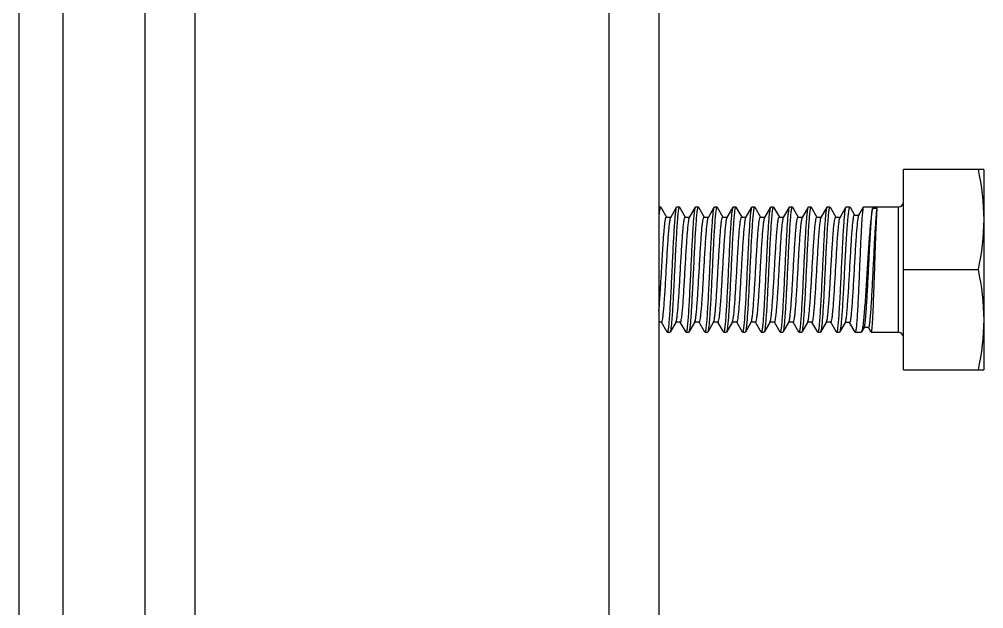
# Model space of a CAD drawing. Extents: x 1031190 to 1725648, y 733081 to 1571294.
# Drawn here: x 1156777 to 1157406, y 1237979 to 1238364 of the extents above; entities that cross this region are included whole.
import ezdxf

# ---------------------------------------------------------------- set-up
doc = ezdxf.new("R2010")
doc.units = 0
doc.header["$LTSCALE"] = 1000
doc.header["$MEASUREMENT"] = 0

msp = doc.modelspace()

# ---------------------------------------------------------------- linework, layer by layer
for p, q in [((1156776.66, 1235977.54), (1156776.66, 1238719.61)), ((1156805.28, 1236335.59), (1156805.28, 1238598.72)), ((1156858.43, 1238445.87), (1156858.43, 1235730.96)), ((1156891.14, 1238445.87), (1156891.14, 1235730.96)), ((1157161, 1238445.87), (1157161, 1235730.96)), ((1157193.71, 1238445.87), (1157193.71, 1235730.96)), ((1157405.51, 1238265.97), (1157353.17, 1238265.97)), ((1157353.17, 1238135.13), (1157353.17, 1238265.97)), ((1157405.51, 1238265.97), (1157405.51, 1238135.13)), ((1157193.71, 1238241.43), (1157194.73, 1238241.43)), ((1157194.9, 1238241.29), (1157194.73, 1238241.43)), ((1157194.9, 1238241.29), (1157198.65, 1238234.81)), ((1157201.43, 1238234.65), (1157205.3, 1238241.3)), ((1157205.3, 1238241.3), (1157205.46, 1238241.43)), ((1157205.46, 1238241.43), (1157207, 1238241.43)), ((1157207.16, 1238241.29), (1157207, 1238241.43)), ((1157207.16, 1238241.29), (1157210.92, 1238234.81)), ((1157213.7, 1238234.65), (1157217.57, 1238241.3)), ((1157217.57, 1238241.3), (1157217.73, 1238241.43)), ((1157217.73, 1238241.43), (1157219.27, 1238241.43)), ((1157219.43, 1238241.29), (1157219.27, 1238241.43)), ((1157219.43, 1238241.29), (1157223.19, 1238234.81)), ((1157225.97, 1238234.65), (1157229.84, 1238241.3)), ((1157229.84, 1238241.3), (1157230, 1238241.43)), ((1157230, 1238241.43), (1157231.53, 1238241.43)), ((1157231.69, 1238241.29), (1157231.53, 1238241.43)), ((1157231.69, 1238241.29), (1157235.45, 1238234.81)), ((1157238.23, 1238234.65), (1157242.1, 1238241.3)), ((1157242.1, 1238241.3), (1157242.26, 1238241.43)), ((1157242.26, 1238241.43), (1157243.8, 1238241.43)), ((1157243.96, 1238241.29), (1157243.8, 1238241.43)), ((1157243.96, 1238241.29), (1157247.72, 1238234.81)), ((1157250.5, 1238234.65), (1157254.37, 1238241.3)), ((1157254.37, 1238241.3), (1157254.53, 1238241.43)), ((1157254.53, 1238241.43), (1157256.07, 1238241.43)), ((1157256.23, 1238241.29), (1157259.99, 1238234.81)), ((1157262.77, 1238234.65), (1157266.64, 1238241.3)), ((1157266.64, 1238241.3), (1157266.8, 1238241.43)), ((1157266.8, 1238241.43), (1157268.33, 1238241.43)), ((1157268.49, 1238241.29), (1157268.33, 1238241.43)), ((1157268.49, 1238241.29), (1157272.25, 1238234.81)), ((1157275.03, 1238234.65), (1157278.9, 1238241.3)), ((1157278.9, 1238241.3), (1157279.06, 1238241.43)), ((1157279.06, 1238241.43), (1157280.6, 1238241.43)), ((1157280.76, 1238241.29), (1157280.6, 1238241.43)), ((1157280.76, 1238241.29), (1157284.52, 1238234.81)), ((1157287.3, 1238234.65), (1157291.17, 1238241.3)), ((1157291.17, 1238241.3), (1157291.33, 1238241.43)), ((1157291.33, 1238241.43), (1157292.86, 1238241.43)), ((1157293.03, 1238241.29), (1157292.86, 1238241.43)), ((1157293.03, 1238241.29), (1157296.78, 1238234.81)), ((1157299.56, 1238234.65), (1157303.43, 1238241.3)), ((1157303.43, 1238241.3), (1157303.59, 1238241.43)), ((1157303.59, 1238241.43), (1157305.13, 1238241.43)), ((1157305.29, 1238241.29), (1157309.05, 1238234.81)), ((1157311.83, 1238234.65), (1157315.7, 1238241.3)), ((1157315.7, 1238241.3), (1157315.86, 1238241.43)), ((1157315.86, 1238241.43), (1157318.18, 1238241.43)), ((1157318.4, 1238241.25), (1157318.18, 1238241.43)), ((1157318.4, 1238241.25), (1157321.34, 1238236.18)), ((1157321.25, 1238236.18), (1157324.22, 1238236.18)), ((1157324.13, 1238236.02), (1157327.22, 1238241.33)), ((1157327.22, 1238241.33), (1157327.34, 1238241.43)), ((1157327.34, 1238241.43), (1157349.9, 1238241.43)), ((1157336.14, 1238240.5), (1157333.07, 1238240.5)), ((1157349.9, 1238159.66), (1157349.9, 1238241.43)), ((1157198.56, 1238234.81), (1157201.53, 1238234.81)), ((1157210.82, 1238234.81), (1157213.8, 1238234.81)), ((1157223.09, 1238234.81), (1157226.06, 1238234.81)), ((1157235.36, 1238234.81), (1157238.33, 1238234.81)), ((1157247.62, 1238234.81), (1157250.59, 1238234.81)), ((1157259.89, 1238234.81), (1157262.86, 1238234.81)), ((1157272.16, 1238234.81), (1157275.13, 1238234.81)), ((1157284.42, 1238234.81), (1157287.39, 1238234.81)), ((1157296.69, 1238234.81), (1157299.66, 1238234.81)), ((1157308.96, 1238234.81), (1157311.93, 1238234.81)), ((1157353.17, 1238200.55), (1157401.83, 1238200.55)), ((1157195.49, 1238166.28), (1157193.71, 1238166.28)), ((1157199.17, 1238159.8), (1157195.4, 1238166.28)), ((1157204.88, 1238166.45), (1157201.03, 1238159.8)), ((1157207.76, 1238166.28), (1157204.79, 1238166.28)), ((1157204.88, 1238166.45), (1157204.98, 1238166.67)), ((1157211.44, 1238159.8), (1157207.66, 1238166.28)), ((1157217.15, 1238166.45), (1157213.29, 1238159.8)), ((1157220.02, 1238166.28), (1157217.05, 1238166.28)), ((1157217.15, 1238166.45), (1157217.25, 1238166.66)), ((1157223.7, 1238159.8), (1157219.93, 1238166.28)), ((1157229.42, 1238166.45), (1157225.56, 1238159.8)), ((1157232.29, 1238166.28), (1157229.32, 1238166.28)), ((1157229.42, 1238166.45), (1157229.51, 1238166.65)), ((1157235.97, 1238159.8), (1157232.2, 1238166.28)), ((1157241.68, 1238166.45), (1157237.83, 1238159.8)), ((1157244.56, 1238166.28), (1157241.59, 1238166.28)), ((1157241.68, 1238166.45), (1157241.77, 1238166.64)), ((1157248.24, 1238159.8), (1157244.46, 1238166.28)), ((1157253.95, 1238166.45), (1157250.09, 1238159.8)), ((1157256.82, 1238166.28), (1157253.85, 1238166.28)), ((1157253.95, 1238166.45), (1157254.04, 1238166.63)), ((1157260.5, 1238159.8), (1157256.73, 1238166.28)), ((1157266.22, 1238166.45), (1157262.36, 1238159.8)), ((1157269.09, 1238166.28), (1157266.12, 1238166.28)), ((1157266.22, 1238166.45), (1157266.3, 1238166.62)), ((1157272.77, 1238159.8), (1157268.99, 1238166.28)), ((1157278.48, 1238166.45), (1157274.63, 1238159.8)), ((1157281.36, 1238166.28), (1157278.39, 1238166.28)), ((1157278.48, 1238166.45), (1157278.56, 1238166.62)), ((1157285.03, 1238159.8), (1157281.26, 1238166.28)), ((1157290.75, 1238166.45), (1157286.89, 1238159.8)), ((1157293.62, 1238166.28), (1157290.65, 1238166.28)), ((1157290.75, 1238166.45), (1157290.82, 1238166.61)), ((1157297.3, 1238159.8), (1157293.53, 1238166.28)), ((1157303.01, 1238166.45), (1157299.16, 1238159.8)), ((1157305.89, 1238166.28), (1157302.92, 1238166.28)), ((1157303.01, 1238166.45), (1157303.09, 1238166.6)), ((1157309.57, 1238159.8), (1157305.79, 1238166.28)), ((1157315.29, 1238166.22), (1157311.58, 1238159.82)), ((1157318.17, 1238166.05), (1157315.2, 1238166.05)), ((1157321.72, 1238159.78), (1157318.07, 1238166.05)), ((1157327.57, 1238162.9), (1157325.82, 1238159.88)), ((1157330.47, 1238162.75), (1157327.49, 1238162.75)), ((1157332.13, 1238159.74), (1157330.4, 1238162.71)), ((1157199.17, 1238159.8), (1157199.33, 1238159.66)), ((1157199.33, 1238159.66), (1157200.87, 1238159.66)), ((1157201.03, 1238159.8), (1157200.87, 1238159.66)), ((1157211.44, 1238159.8), (1157211.6, 1238159.66)), ((1157211.6, 1238159.66), (1157213.13, 1238159.66)), ((1157213.29, 1238159.8), (1157213.13, 1238159.66)), ((1157223.7, 1238159.8), (1157223.86, 1238159.66)), ((1157223.86, 1238159.66), (1157225.4, 1238159.66)), ((1157225.56, 1238159.8), (1157225.4, 1238159.66)), ((1157235.97, 1238159.8), (1157236.13, 1238159.66)), ((1157236.13, 1238159.66), (1157237.67, 1238159.66)), ((1157237.83, 1238159.8), (1157237.67, 1238159.66)), ((1157248.24, 1238159.8), (1157248.4, 1238159.66)), ((1157248.4, 1238159.66), (1157249.93, 1238159.66)), ((1157250.09, 1238159.8), (1157249.93, 1238159.66)), ((1157260.5, 1238159.8), (1157260.66, 1238159.66)), ((1157260.66, 1238159.66), (1157262.2, 1238159.66)), ((1157262.36, 1238159.8), (1157262.2, 1238159.66)), ((1157272.77, 1238159.8), (1157272.93, 1238159.66)), ((1157272.93, 1238159.66), (1157274.47, 1238159.66)), ((1157274.63, 1238159.8), (1157274.47, 1238159.66)), ((1157285.03, 1238159.8), (1157285.2, 1238159.66)), ((1157285.2, 1238159.66), (1157286.73, 1238159.66)), ((1157286.89, 1238159.8), (1157286.73, 1238159.66)), ((1157297.3, 1238159.8), (1157297.46, 1238159.66)), ((1157297.46, 1238159.66), (1157299, 1238159.66)), ((1157299.16, 1238159.8), (1157299, 1238159.66)), ((1157309.57, 1238159.8), (1157309.73, 1238159.66)), ((1157309.73, 1238159.66), (1157311.4, 1238159.66)), ((1157311.58, 1238159.82), (1157311.4, 1238159.66)), ((1157321.72, 1238159.78), (1157321.86, 1238159.66)), ((1157321.86, 1238159.66), (1157325.56, 1238159.66)), ((1157325.82, 1238159.88), (1157325.56, 1238159.66)), ((1157332.13, 1238159.74), (1157332.22, 1238159.66)), ((1157332.22, 1238159.66), (1157349.9, 1238159.66)), ((1157353.17, 1238135.13), (1157405.51, 1238135.13))]:
    msp.add_line(p, q)
for centre, start, end in [((1157349.9, 1238244.7), 270, 0), ((1157349.9, 1238156.39), 0, 90)]:
    msp.add_arc(centre, 3.27, start, end)
for points in [[(1157401.83, 1238265.97), (1157404.08, 1238255.23), (1157405.51, 1238244.23), (1157405.51, 1238233.26)], [(1157405.51, 1238233.26), (1157405.51, 1238222.28), (1157404.08, 1238211.28), (1157401.83, 1238200.55)], [(1157401.83, 1238200.55), (1157404.08, 1238189.81), (1157405.51, 1238178.81), (1157405.51, 1238167.84)], [(1157405.51, 1238167.84), (1157405.51, 1238156.86), (1157404.08, 1238145.86), (1157401.83, 1238135.13)]]:
    msp.add_open_spline(points, degree=3)
for points, knots in [([(1157194.73, 1238241.43), (1157194.59, 1238241.43), (1157194.38, 1238240.79), (1157194.17, 1238239.88), (1157193.93, 1238238.08), (1157193.79, 1238236.74), (1157193.71, 1238235.95)], [0, 0, 0, 0, 0.077049, 0.268055, 0.577055, 1, 1, 1, 1]), ([(1157202.4, 1238200.55), (1157202.63, 1238205.5), (1157202.98, 1238212.72), (1157203.47, 1238221.95), (1157203.82, 1238227.93), (1157204.18, 1238232.95), (1157204.5, 1238236.88), (1157204.87, 1238239.51), (1157205.07, 1238240.9), (1157205.3, 1238241.3)], [0, 0, 0, 0, 0.364023, 0.530311, 0.678342, 0.803036, 0.90014, 0.966414, 1, 1, 1, 1]), ([(1157207, 1238241.43), (1157206.91, 1238241.43), (1157206.73, 1238241.1), (1157206.59, 1238240.55), (1157206.39, 1238239.54), (1157206.12, 1238237.53), (1157205.8, 1238234.11), (1157205.43, 1238229.09), (1157205.06, 1238222.97), (1157204.69, 1238215.99), (1157204.31, 1238208.42), (1157204.06, 1238203.2), (1157203.93, 1238200.55)], [0, 0, 0, 0, 0.006679, 0.021742, 0.04591, 0.079126, 0.171519, 0.295578, 0.446611, 0.618856, 0.8057, 1, 1, 1, 1]), ([(1157214.66, 1238200.55), (1157214.9, 1238205.5), (1157215.24, 1238212.72), (1157215.73, 1238221.95), (1157216.08, 1238227.93), (1157216.44, 1238232.95), (1157216.76, 1238236.88), (1157217.14, 1238239.51), (1157217.34, 1238240.9), (1157217.57, 1238241.3)], [0, 0, 0, 0, 0.364021, 0.530313, 0.678345, 0.803036, 0.900138, 0.966413, 1, 1, 1, 1]), ([(1157219.27, 1238241.43), (1157219.18, 1238241.43), (1157218.99, 1238241.1), (1157218.85, 1238240.55), (1157218.66, 1238239.55), (1157218.39, 1238237.53), (1157218.06, 1238234.11), (1157217.7, 1238229.09), (1157217.33, 1238222.97), (1157216.95, 1238216), (1157216.58, 1238208.42), (1157216.33, 1238203.21), (1157216.2, 1238200.55)], [0, 0, 0, 0, 0.006669, 0.021718, 0.045876, 0.079084, 0.171468, 0.295521, 0.446556, 0.618814, 0.805682, 1, 1, 1, 1]), ([(1157226.93, 1238200.55), (1157227.17, 1238205.5), (1157227.51, 1238212.72), (1157228, 1238221.96), (1157228.35, 1238227.93), (1157228.71, 1238232.95), (1157229.03, 1238236.88), (1157229.41, 1238239.51), (1157229.61, 1238240.9), (1157229.84, 1238241.3)], [0, 0, 0, 0, 0.364026, 0.530319, 0.678348, 0.803035, 0.900137, 0.966414, 1, 1, 1, 1]), ([(1157231.53, 1238241.43), (1157231.44, 1238241.43), (1157231.26, 1238241.1), (1157231.12, 1238240.55), (1157230.92, 1238239.54), (1157230.66, 1238237.52), (1157230.33, 1238234.11), (1157229.96, 1238229.09), (1157229.59, 1238222.97), (1157229.22, 1238215.99), (1157228.84, 1238208.42), (1157228.59, 1238203.2), (1157228.47, 1238200.55)], [0, 0, 0, 0, 0.00669, 0.021765, 0.045943, 0.079167, 0.171572, 0.295635, 0.446661, 0.618889, 0.805716, 1, 1, 1, 1]), ([(1157239.2, 1238200.55), (1157239.43, 1238205.5), (1157239.78, 1238212.72), (1157240.27, 1238221.95), (1157240.62, 1238227.93), (1157240.98, 1238232.95), (1157241.29, 1238236.88), (1157241.67, 1238239.51), (1157241.87, 1238240.9), (1157242.1, 1238241.3)], [0, 0, 0, 0, 0.364024, 0.530311, 0.678342, 0.803035, 0.900139, 0.966414, 1, 1, 1, 1]), ([(1157243.8, 1238241.43), (1157243.71, 1238241.43), (1157243.53, 1238241.1), (1157243.39, 1238240.55), (1157243.19, 1238239.54), (1157242.92, 1238237.53), (1157242.6, 1238234.11), (1157242.23, 1238229.09), (1157241.86, 1238222.97), (1157241.48, 1238215.99), (1157241.11, 1238208.42), (1157240.86, 1238203.2), (1157240.73, 1238200.55)], [0, 0, 0, 0, 0.006677, 0.021735, 0.045901, 0.079116, 0.171512, 0.295573, 0.4466, 0.618843, 0.805694, 1, 1, 1, 1]), ([(1157251.46, 1238200.55), (1157251.7, 1238205.5), (1157252.04, 1238212.72), (1157252.53, 1238221.95), (1157252.88, 1238227.93), (1157253.24, 1238232.95), (1157253.56, 1238236.88), (1157253.94, 1238239.51), (1157254.14, 1238240.9), (1157254.37, 1238241.3)], [0, 0, 0, 0, 0.364026, 0.530313, 0.678337, 0.803029, 0.900137, 0.966414, 1, 1, 1, 1]), ([(1157256.07, 1238241.43), (1157255.97, 1238241.43), (1157255.79, 1238241.1), (1157255.65, 1238240.55), (1157255.46, 1238239.54), (1157255.19, 1238237.52), (1157254.86, 1238234.1), (1157254.5, 1238229.09), (1157254.12, 1238222.97), (1157253.75, 1238215.99), (1157253.37, 1238208.42), (1157253.13, 1238203.2), (1157253, 1238200.55)], [0, 0, 0, 0, 0.006697, 0.021777, 0.045962, 0.079191, 0.171605, 0.29567, 0.44669, 0.618909, 0.805726, 1, 1, 1, 1]), ([(1157256.23, 1238241.29), (1157256.2, 1238241.33), (1157256.17, 1238241.4), (1157256.09, 1238241.43), (1157256.07, 1238241.43)], [0, 0, 0, 0, 0.600612, 1, 1, 1, 1]), ([(1157263.73, 1238200.55), (1157263.97, 1238205.5), (1157264.31, 1238212.72), (1157264.8, 1238221.95), (1157265.15, 1238227.93), (1157265.51, 1238232.95), (1157265.83, 1238236.88), (1157266.21, 1238239.51), (1157266.4, 1238240.9), (1157266.64, 1238241.3)], [0, 0, 0, 0, 0.364026, 0.530312, 0.67834, 0.803034, 0.90014, 0.966415, 1, 1, 1, 1]), ([(1157268.33, 1238241.43), (1157268.24, 1238241.43), (1157268.06, 1238241.1), (1157267.92, 1238240.55), (1157267.72, 1238239.54), (1157267.45, 1238237.53), (1157267.13, 1238234.11), (1157266.76, 1238229.09), (1157266.39, 1238222.97), (1157266.02, 1238215.99), (1157265.64, 1238208.42), (1157265.39, 1238203.2), (1157265.27, 1238200.55)], [0, 0, 0, 0, 0.006686, 0.021757, 0.045931, 0.079152, 0.171553, 0.295615, 0.446644, 0.618879, 0.805711, 1, 1, 1, 1]), ([(1157276, 1238200.55), (1157276.23, 1238205.5), (1157276.57, 1238212.72), (1157277.07, 1238221.95), (1157277.42, 1238227.93), (1157277.78, 1238232.95), (1157278.09, 1238236.88), (1157278.47, 1238239.51), (1157278.67, 1238240.9), (1157278.9, 1238241.3)], [0, 0, 0, 0, 0.364021, 0.530311, 0.678343, 0.803036, 0.90014, 0.966414, 1, 1, 1, 1]), ([(1157280.6, 1238241.43), (1157280.51, 1238241.43), (1157280.33, 1238241.1), (1157280.18, 1238240.55), (1157279.99, 1238239.54), (1157279.72, 1238237.53), (1157279.39, 1238234.11), (1157279.03, 1238229.09), (1157278.66, 1238222.97), (1157278.28, 1238215.99), (1157277.91, 1238208.42), (1157277.66, 1238203.2), (1157277.53, 1238200.55)], [0, 0, 0, 0, 0.006676, 0.021736, 0.045901, 0.079115, 0.171505, 0.295563, 0.446596, 0.618846, 0.805696, 1, 1, 1, 1]), ([(1157288.26, 1238200.55), (1157288.5, 1238205.5), (1157288.84, 1238212.72), (1157289.33, 1238221.95), (1157289.68, 1238227.93), (1157290.04, 1238232.95), (1157290.36, 1238236.88), (1157290.74, 1238239.51), (1157290.94, 1238240.9), (1157291.17, 1238241.3)], [0, 0, 0, 0, 0.364021, 0.530314, 0.678346, 0.803036, 0.900137, 0.966413, 1, 1, 1, 1]), ([(1157292.86, 1238241.43), (1157292.77, 1238241.43), (1157292.59, 1238241.1), (1157292.45, 1238240.55), (1157292.26, 1238239.55), (1157291.99, 1238237.53), (1157291.66, 1238234.11), (1157291.3, 1238229.09), (1157290.92, 1238222.97), (1157290.55, 1238216), (1157290.17, 1238208.42), (1157289.92, 1238203.21), (1157289.8, 1238200.55)], [0, 0, 0, 0, 0.006669, 0.021718, 0.045876, 0.079084, 0.171468, 0.295522, 0.446557, 0.618815, 0.805682, 1, 1, 1, 1]), ([(1157300.53, 1238200.55), (1157300.76, 1238205.5), (1157301.11, 1238212.72), (1157301.6, 1238221.96), (1157301.95, 1238227.93), (1157302.31, 1238232.95), (1157302.63, 1238236.88), (1157303, 1238239.51), (1157303.2, 1238240.9), (1157303.43, 1238241.3)], [0, 0, 0, 0, 0.364026, 0.530319, 0.678348, 0.803035, 0.900137, 0.966414, 1, 1, 1, 1]), ([(1157305.13, 1238241.43), (1157305.04, 1238241.43), (1157304.86, 1238241.1), (1157304.72, 1238240.55), (1157304.52, 1238239.54), (1157304.25, 1238237.53), (1157303.93, 1238234.11), (1157303.56, 1238229.09), (1157303.19, 1238222.97), (1157302.82, 1238215.99), (1157302.44, 1238208.42), (1157302.19, 1238203.2), (1157302.06, 1238200.55)], [0, 0, 0, 0, 0.006688, 0.021753, 0.045929, 0.079148, 0.171548, 0.29561, 0.446639, 0.618873, 0.805706, 1, 1, 1, 1]), ([(1157305.29, 1238241.29), (1157305.27, 1238241.33), (1157305.23, 1238241.39), (1157305.16, 1238241.43), (1157305.13, 1238241.43)], [0, 0, 0, 0, 0.600476, 1, 1, 1, 1]), ([(1157312.79, 1238200.55), (1157313.03, 1238205.5), (1157313.37, 1238212.72), (1157313.86, 1238221.95), (1157314.21, 1238227.93), (1157314.57, 1238232.95), (1157314.89, 1238236.88), (1157315.27, 1238239.51), (1157315.47, 1238240.9), (1157315.7, 1238241.3)], [0, 0, 0, 0, 0.364024, 0.530312, 0.678343, 0.803036, 0.90014, 0.966414, 1, 1, 1, 1]), ([(1157318.18, 1238241.43), (1157318.09, 1238241.43), (1157317.87, 1238241.12), (1157317.71, 1238240.55), (1157317.49, 1238239.55), (1157317.18, 1238237.52), (1157316.81, 1238234.11), (1157316.39, 1238229.09), (1157315.97, 1238222.97), (1157315.56, 1238215.99), (1157315.14, 1238208.42), (1157314.86, 1238203.2), (1157314.72, 1238200.55)], [0, 0, 0, 0, 0.007187, 0.022465, 0.046744, 0.080015, 0.172417, 0.296393, 0.447275, 0.619318, 0.805937, 1, 1, 1, 1]), ([(1157315.29, 1238166.22), (1157315.52, 1238166.6), (1157315.74, 1238167.91), (1157316.12, 1238170.38), (1157316.46, 1238174), (1157316.83, 1238178.58), (1157317.19, 1238183.99), (1157317.69, 1238192.23), (1157318.17, 1238200.85), (1157318.66, 1238209.52), (1157319.02, 1238215.72), (1157319.38, 1238221.39), (1157319.74, 1238226.32), (1157320.1, 1238230.35), (1157320.43, 1238233.31), (1157320.75, 1238235.14), (1157320.99, 1238235.93), (1157321.17, 1238236.18), (1157321.25, 1238236.18)], [0, 0, 0, 0, 0.019036, 0.055162, 0.107284, 0.173532, 0.25149, 0.338305, 0.525651, 0.619397, 0.708683, 0.790327, 0.861445, 0.919555, 0.962678, 0.989457, 0.996584, 1, 1, 1, 1]), ([(1157318.17, 1238166.05), (1157318.25, 1238166.05), (1157318.43, 1238166.3), (1157318.68, 1238167.12), (1157319.01, 1238169), (1157319.35, 1238172.03), (1157319.71, 1238176.15), (1157320.07, 1238181.16), (1157320.44, 1238186.9), (1157320.81, 1238193.15), (1157321.29, 1238201.84), (1157321.77, 1238210.42), (1157322.27, 1238218.6), (1157322.63, 1238223.93), (1157322.99, 1238228.43), (1157323.32, 1238231.97), (1157323.69, 1238234.37), (1157323.91, 1238235.64), (1157324.13, 1238236.02)], [0, 0, 0, 0, 0.003526, 0.010871, 0.03842, 0.082642, 0.142013, 0.214376, 0.297085, 0.387117, 0.481196, 0.667858, 0.753739, 0.830507, 0.895467, 0.946372, 0.98153, 1, 1, 1, 1]), ([(1157324.67, 1238200.55), (1157324.88, 1238205.54), (1157325.19, 1238212.82), (1157325.62, 1238222.11), (1157325.93, 1238228.11), (1157326.25, 1238233.13), (1157326.52, 1238237.04), (1157326.86, 1238239.61), (1157327.01, 1238240.96), (1157327.22, 1238241.33)], [0, 0, 0, 0, 0.366748, 0.534004, 0.682559, 0.80722, 0.903651, 0.968552, 1, 1, 1, 1]), ([(1157327.57, 1238162.9), (1157327.79, 1238163.27), (1157328, 1238164.54), (1157328.36, 1238166.93), (1157328.67, 1238170.46), (1157329.02, 1238174.97), (1157329.35, 1238180.32), (1157329.83, 1238188.62), (1157330.38, 1238199.67), (1157331.03, 1238212.78), (1157331.64, 1238224.57), (1157332.29, 1238233.66), (1157332.71, 1238238.67), (1157333.07, 1238240.5)], [0, 0, 0, 0, 0.016498, 0.048153, 0.094091, 0.152829, 0.222461, 0.300749, 0.473185, 0.64885, 0.806645, 0.928205, 1, 1, 1, 1]), ([(1157333.07, 1238240.5), (1157332.86, 1238239.83), (1157332.53, 1238238.1), (1157331.88, 1238233.34), (1157331.16, 1238225.23), (1157330.33, 1238213.63), (1157329.79, 1238205.08), (1157329.5, 1238200.55)], [0, 0, 0, 0, 0.052104, 0.130854, 0.359409, 0.660459, 1, 1, 1, 1]), ([(1157330.47, 1238162.75), (1157330.55, 1238162.75), (1157330.72, 1238163.02), (1157330.86, 1238163.5), (1157331.05, 1238164.35), (1157331.3, 1238166.06), (1157331.61, 1238168.96), (1157331.96, 1238173.23), (1157332.31, 1238178.46), (1157332.66, 1238184.46), (1157333.01, 1238191.03), (1157333.48, 1238200.28), (1157334.04, 1238211.59), (1157334.67, 1238223.87), (1157335.33, 1238233.35), (1157335.76, 1238238.59), (1157336.14, 1238240.5)], [0, 0, 0, 0, 0.003181, 0.009997, 0.020842, 0.035708, 0.077022, 0.132568, 0.200428, 0.278278, 0.363482, 0.453195, 0.634322, 0.798504, 0.925407, 1, 1, 1, 1]), ([(1157334.41, 1238200.55), (1157334.56, 1238205.08), (1157334.83, 1238213.63), (1157335.23, 1238225.23), (1157335.65, 1238234.01), (1157335.9, 1238238.78), (1157336.14, 1238240.5)], [0, 0, 0, 0, 0.340216, 0.641739, 0.870295, 1, 1, 1, 1]), ([(1157193.71, 1238173.45), (1157193.95, 1238176.02), (1157194.38, 1238181.77), (1157194.95, 1238191.02), (1157195.53, 1238201.18), (1157196.1, 1238211.28), (1157196.6, 1238219.22), (1157197.02, 1238224.81), (1157197.32, 1238228.21), (1157197.6, 1238230.9), (1157197.9, 1238232.99), (1157198.14, 1238234.06), (1157198.39, 1238234.81), (1157198.56, 1238234.81)], [0, 0, 0, 0, 0.125273, 0.280526, 0.451, 0.620464, 0.772784, 0.837888, 0.893492, 0.938284, 0.971239, 0.991709, 1, 1, 1, 1]), ([(1157195.49, 1238166.28), (1157195.57, 1238166.28), (1157195.75, 1238166.52), (1157195.99, 1238167.31), (1157196.32, 1238169.12), (1157196.65, 1238172.05), (1157197.01, 1238176.03), (1157197.37, 1238180.88), (1157197.74, 1238186.45), (1157198.1, 1238192.52), (1157198.59, 1238201), (1157199.06, 1238209.4), (1157199.56, 1238217.42), (1157199.92, 1238222.66), (1157200.28, 1238227.11), (1157200.62, 1238230.61), (1157200.99, 1238233), (1157201.22, 1238234.27), (1157201.43, 1238234.65)], [0, 0, 0, 0, 0.003516, 0.010771, 0.037949, 0.081609, 0.140308, 0.211978, 0.294061, 0.383613, 0.477416, 0.664254, 0.750571, 0.827952, 0.893624, 0.945254, 0.981055, 1, 1, 1, 1]), ([(1157204.98, 1238166.67), (1157205.17, 1238167.16), (1157205.42, 1238168.58), (1157205.77, 1238171.22), (1157206.12, 1238174.88), (1157206.62, 1238181.41), (1157207.21, 1238190.92), (1157207.78, 1238201), (1157208.26, 1238209.32), (1157208.62, 1238215.25), (1157208.98, 1238220.66), (1157209.33, 1238225.37), (1157209.68, 1238229.24), (1157210.01, 1238232.07), (1157210.33, 1238233.82), (1157210.57, 1238234.58), (1157210.75, 1238234.81), (1157210.82, 1238234.81)], [0, 0, 0, 0, 0.023139, 0.062463, 0.116774, 0.184236, 0.348936, 0.533941, 0.62611, 0.713772, 0.793885, 0.863675, 0.920735, 0.963127, 0.989505, 0.996557, 1, 1, 1, 1]), ([(1157207.76, 1238166.28), (1157207.84, 1238166.28), (1157208.02, 1238166.52), (1157208.26, 1238167.31), (1157208.59, 1238169.12), (1157208.92, 1238172.05), (1157209.28, 1238176.03), (1157209.64, 1238180.88), (1157210, 1238186.45), (1157210.37, 1238192.52), (1157210.85, 1238201), (1157211.33, 1238209.4), (1157211.82, 1238217.42), (1157212.18, 1238222.66), (1157212.55, 1238227.11), (1157212.88, 1238230.61), (1157213.25, 1238233), (1157213.48, 1238234.27), (1157213.7, 1238234.65)], [0, 0, 0, 0, 0.003516, 0.010771, 0.037949, 0.081609, 0.140308, 0.211978, 0.294061, 0.383613, 0.477416, 0.664254, 0.750571, 0.827952, 0.893624, 0.945254, 0.981055, 1, 1, 1, 1]), ([(1157217.25, 1238166.66), (1157217.44, 1238167.15), (1157217.69, 1238168.56), (1157218.04, 1238171.19), (1157218.38, 1238174.85), (1157218.89, 1238181.37), (1157219.48, 1238190.89), (1157220.05, 1238200.97), (1157220.53, 1238209.29), (1157220.88, 1238215.23), (1157221.24, 1238220.65), (1157221.59, 1238225.36), (1157221.95, 1238229.23), (1157222.28, 1238232.06), (1157222.6, 1238233.81), (1157222.84, 1238234.58), (1157223.01, 1238234.81), (1157223.09, 1238234.81)], [0, 0, 0, 0, 0.023, 0.06221, 0.116433, 0.183837, 0.348506, 0.533571, 0.625793, 0.713517, 0.793694, 0.863545, 0.920659, 0.963092, 0.989496, 0.996554, 1, 1, 1, 1]), ([(1157220.02, 1238166.28), (1157220.1, 1238166.28), (1157220.28, 1238166.52), (1157220.53, 1238167.31), (1157220.85, 1238169.12), (1157221.19, 1238172.05), (1157221.55, 1238176.03), (1157221.91, 1238180.88), (1157222.27, 1238186.45), (1157222.63, 1238192.52), (1157223.12, 1238201), (1157223.59, 1238209.4), (1157224.09, 1238217.42), (1157224.45, 1238222.66), (1157224.81, 1238227.11), (1157225.15, 1238230.61), (1157225.52, 1238233), (1157225.75, 1238234.27), (1157225.97, 1238234.65)], [0, 0, 0, 0, 0.003516, 0.010771, 0.037949, 0.081609, 0.140308, 0.211978, 0.294061, 0.383613, 0.477416, 0.664254, 0.750571, 0.827952, 0.893624, 0.945254, 0.981055, 1, 1, 1, 1]), ([(1157229.51, 1238166.65), (1157229.7, 1238167.14), (1157229.95, 1238168.54), (1157230.3, 1238171.17), (1157230.64, 1238174.82), (1157231.15, 1238181.34), (1157231.74, 1238190.85), (1157232.31, 1238200.94), (1157232.79, 1238209.27), (1157233.15, 1238215.21), (1157233.51, 1238220.63), (1157233.86, 1238225.35), (1157234.21, 1238229.22), (1157234.54, 1238232.06), (1157234.86, 1238233.81), (1157235.1, 1238234.58), (1157235.28, 1238234.81), (1157235.36, 1238234.81)], [0, 0, 0, 0, 0.022862, 0.061956, 0.116091, 0.183437, 0.348074, 0.5332, 0.625476, 0.713261, 0.793503, 0.863416, 0.920583, 0.963057, 0.989487, 0.996552, 1, 1, 1, 1]), ([(1157232.29, 1238166.28), (1157232.37, 1238166.28), (1157232.55, 1238166.52), (1157232.79, 1238167.31), (1157233.12, 1238169.12), (1157233.45, 1238172.05), (1157233.81, 1238176.03), (1157234.17, 1238180.88), (1157234.53, 1238186.45), (1157234.9, 1238192.52), (1157235.38, 1238201), (1157235.86, 1238209.4), (1157236.36, 1238217.42), (1157236.72, 1238222.66), (1157237.08, 1238227.11), (1157237.42, 1238230.61), (1157237.79, 1238233), (1157238.01, 1238234.27), (1157238.23, 1238234.65)], [0, 0, 0, 0, 0.003516, 0.010771, 0.037949, 0.081609, 0.140308, 0.211978, 0.294061, 0.383613, 0.477416, 0.664254, 0.750571, 0.827952, 0.893624, 0.945254, 0.981055, 1, 1, 1, 1]), ([(1157241.77, 1238166.64), (1157241.96, 1238167.12), (1157242.21, 1238168.53), (1157242.57, 1238171.14), (1157242.91, 1238174.79), (1157243.42, 1238181.31), (1157244.01, 1238190.82), (1157244.58, 1238200.91), (1157245.06, 1238209.24), (1157245.41, 1238215.19), (1157245.77, 1238220.62), (1157246.12, 1238225.34), (1157246.48, 1238229.22), (1157246.81, 1238232.06), (1157247.13, 1238233.81), (1157247.37, 1238234.58), (1157247.54, 1238234.81), (1157247.62, 1238234.81)], [0, 0, 0, 0, 0.022723, 0.061701, 0.115749, 0.183037, 0.347642, 0.532829, 0.625158, 0.713005, 0.793312, 0.863286, 0.920506, 0.963022, 0.989478, 0.99655, 1, 1, 1, 1]), ([(1157244.56, 1238166.28), (1157244.64, 1238166.28), (1157244.82, 1238166.52), (1157245.06, 1238167.31), (1157245.39, 1238169.12), (1157245.72, 1238172.05), (1157246.08, 1238176.03), (1157246.44, 1238180.88), (1157246.8, 1238186.45), (1157247.16, 1238192.52), (1157247.65, 1238201), (1157248.12, 1238209.4), (1157248.62, 1238217.42), (1157248.98, 1238222.66), (1157249.35, 1238227.11), (1157249.68, 1238230.61), (1157250.05, 1238233), (1157250.28, 1238234.27), (1157250.5, 1238234.65)], [0, 0, 0, 0, 0.003516, 0.010771, 0.037949, 0.081609, 0.140308, 0.211978, 0.294061, 0.383613, 0.477416, 0.664254, 0.750571, 0.827952, 0.893624, 0.945254, 0.981055, 1, 1, 1, 1]), ([(1157254.04, 1238166.63), (1157254.23, 1238167.11), (1157254.48, 1238168.51), (1157254.83, 1238171.11), (1157255.17, 1238174.76), (1157255.68, 1238181.27), (1157256.27, 1238190.79), (1157256.84, 1238200.88), (1157257.32, 1238209.22), (1157257.68, 1238215.17), (1157258.04, 1238220.6), (1157258.39, 1238225.33), (1157258.74, 1238229.21), (1157259.07, 1238232.05), (1157259.4, 1238233.81), (1157259.63, 1238234.58), (1157259.81, 1238234.81), (1157259.89, 1238234.81)], [0, 0, 0, 0, 0.022584, 0.061447, 0.115407, 0.182636, 0.34721, 0.532457, 0.62484, 0.712749, 0.79312, 0.863155, 0.920429, 0.962986, 0.989469, 0.996548, 1, 1, 1, 1]), ([(1157256.82, 1238166.28), (1157256.9, 1238166.28), (1157257.08, 1238166.52), (1157257.33, 1238167.31), (1157257.65, 1238169.12), (1157257.99, 1238172.05), (1157258.35, 1238176.03), (1157258.7, 1238180.88), (1157259.07, 1238186.45), (1157259.43, 1238192.52), (1157259.92, 1238201), (1157260.39, 1238209.4), (1157260.89, 1238217.42), (1157261.25, 1238222.66), (1157261.61, 1238227.11), (1157261.95, 1238230.61), (1157262.32, 1238233), (1157262.55, 1238234.27), (1157262.77, 1238234.65)], [0, 0, 0, 0, 0.003516, 0.010772, 0.037949, 0.081609, 0.140308, 0.211978, 0.294061, 0.383612, 0.477416, 0.664254, 0.750571, 0.827952, 0.893624, 0.945254, 0.981055, 1, 1, 1, 1]), ([(1157266.3, 1238166.62), (1157266.49, 1238167.1), (1157266.74, 1238168.49), (1157267.09, 1238171.09), (1157267.43, 1238174.73), (1157267.94, 1238181.24), (1157268.53, 1238190.75), (1157269.11, 1238200.85), (1157269.58, 1238209.19), (1157269.94, 1238215.15), (1157270.3, 1238220.59), (1157270.66, 1238225.32), (1157271.01, 1238229.2), (1157271.34, 1238232.05), (1157271.66, 1238233.81), (1157271.9, 1238234.58), (1157272.08, 1238234.81), (1157272.16, 1238234.81)], [0, 0, 0, 0, 0.022445, 0.061192, 0.115065, 0.182235, 0.346776, 0.532084, 0.624521, 0.712492, 0.792928, 0.863025, 0.920353, 0.962951, 0.98946, 0.996545, 1, 1, 1, 1]), ([(1157269.09, 1238166.28), (1157269.17, 1238166.28), (1157269.35, 1238166.52), (1157269.59, 1238167.31), (1157269.92, 1238169.12), (1157270.25, 1238172.05), (1157270.61, 1238176.03), (1157270.97, 1238180.88), (1157271.33, 1238186.45), (1157271.7, 1238192.52), (1157272.18, 1238201), (1157272.66, 1238209.4), (1157273.16, 1238217.42), (1157273.51, 1238222.66), (1157273.88, 1238227.11), (1157274.21, 1238230.61), (1157274.59, 1238233), (1157274.81, 1238234.27), (1157275.03, 1238234.65)], [0, 0, 0, 0, 0.003516, 0.010772, 0.037949, 0.081609, 0.140308, 0.211978, 0.294061, 0.383612, 0.477416, 0.664253, 0.750571, 0.827952, 0.893624, 0.945254, 0.981055, 1, 1, 1, 1]), ([(1157278.56, 1238166.62), (1157278.76, 1238167.09), (1157279, 1238168.47), (1157279.36, 1238171.06), (1157279.7, 1238174.7), (1157280.21, 1238181.2), (1157280.8, 1238190.72), (1157281.37, 1238200.82), (1157281.85, 1238209.17), (1157282.21, 1238215.13), (1157282.57, 1238220.57), (1157282.92, 1238225.31), (1157283.28, 1238229.2), (1157283.61, 1238232.05), (1157283.93, 1238233.81), (1157284.17, 1238234.58), (1157284.34, 1238234.81), (1157284.42, 1238234.81)], [0, 0, 0, 0, 0.022306, 0.060937, 0.114721, 0.181834, 0.346342, 0.531711, 0.624202, 0.712235, 0.792736, 0.862894, 0.920276, 0.962916, 0.98945, 0.996543, 1, 1, 1, 1]), ([(1157281.36, 1238166.28), (1157281.44, 1238166.28), (1157281.62, 1238166.52), (1157281.86, 1238167.31), (1157282.18, 1238169.12), (1157282.52, 1238172.05), (1157282.88, 1238176.03), (1157283.24, 1238180.88), (1157283.6, 1238186.45), (1157283.96, 1238192.52), (1157284.45, 1238201), (1157284.92, 1238209.4), (1157285.42, 1238217.42), (1157285.78, 1238222.66), (1157286.15, 1238227.11), (1157286.48, 1238230.61), (1157286.85, 1238233), (1157287.08, 1238234.27), (1157287.3, 1238234.65)], [0, 0, 0, 0, 0.003515, 0.010772, 0.037949, 0.081609, 0.140308, 0.211978, 0.294061, 0.383612, 0.477415, 0.664253, 0.750571, 0.827952, 0.893624, 0.945254, 0.981055, 1, 1, 1, 1]), ([(1157290.82, 1238166.61), (1157291.02, 1238167.08), (1157291.27, 1238168.46), (1157291.62, 1238171.04), (1157291.96, 1238174.67), (1157292.47, 1238181.17), (1157293.06, 1238190.69), (1157293.63, 1238200.79), (1157294.11, 1238209.14), (1157294.47, 1238215.11), (1157294.83, 1238220.56), (1157295.19, 1238225.3), (1157295.54, 1238229.19), (1157295.87, 1238232.05), (1157296.19, 1238233.81), (1157296.43, 1238234.58), (1157296.61, 1238234.81), (1157296.69, 1238234.81)], [0, 0, 0, 0, 0.022167, 0.060682, 0.114378, 0.181432, 0.345908, 0.531337, 0.623882, 0.711978, 0.792543, 0.862763, 0.920199, 0.962881, 0.989441, 0.996541, 1, 1, 1, 1]), ([(1157293.62, 1238166.28), (1157293.7, 1238166.28), (1157293.88, 1238166.52), (1157294.12, 1238167.31), (1157294.45, 1238169.12), (1157294.78, 1238172.05), (1157295.14, 1238176.03), (1157295.5, 1238180.88), (1157295.87, 1238186.45), (1157296.23, 1238192.52), (1157296.72, 1238201), (1157297.19, 1238209.4), (1157297.69, 1238217.42), (1157298.05, 1238222.66), (1157298.41, 1238227.11), (1157298.75, 1238230.61), (1157299.12, 1238233), (1157299.35, 1238234.27), (1157299.56, 1238234.65)], [0, 0, 0, 0, 0.003515, 0.010772, 0.037949, 0.081609, 0.140308, 0.211978, 0.294061, 0.383612, 0.477415, 0.664253, 0.750571, 0.827952, 0.893624, 0.945254, 0.981055, 1, 1, 1, 1]), ([(1157303.09, 1238166.6), (1157303.28, 1238167.06), (1157303.53, 1238168.44), (1157303.88, 1238171.01), (1157304.22, 1238174.64), (1157304.74, 1238181.14), (1157305.33, 1238190.65), (1157305.9, 1238200.76), (1157306.38, 1238209.12), (1157306.74, 1238215.09), (1157307.1, 1238220.54), (1157307.45, 1238225.29), (1157307.81, 1238229.19), (1157308.14, 1238232.04), (1157308.46, 1238233.81), (1157308.7, 1238234.58), (1157308.88, 1238234.81), (1157308.96, 1238234.81)], [0, 0, 0, 0, 0.022028, 0.060426, 0.114034, 0.181029, 0.345472, 0.530963, 0.623561, 0.71172, 0.79235, 0.862632, 0.920122, 0.962845, 0.989432, 0.996538, 1, 1, 1, 1]), ([(1157305.89, 1238166.28), (1157305.97, 1238166.28), (1157306.15, 1238166.52), (1157306.39, 1238167.31), (1157306.72, 1238169.12), (1157307.05, 1238172.05), (1157307.41, 1238176.03), (1157307.77, 1238180.88), (1157308.13, 1238186.45), (1157308.5, 1238192.52), (1157308.98, 1238201), (1157309.46, 1238209.4), (1157309.95, 1238217.42), (1157310.31, 1238222.66), (1157310.68, 1238227.11), (1157311.01, 1238230.61), (1157311.38, 1238233), (1157311.61, 1238234.27), (1157311.83, 1238234.65)], [0, 0, 0, 0, 0.003515, 0.010772, 0.037949, 0.081609, 0.140308, 0.211978, 0.294061, 0.383612, 0.477415, 0.664253, 0.750571, 0.827952, 0.893624, 0.945254, 0.981055, 1, 1, 1, 1]), ([(1157199.33, 1238159.66), (1157199.42, 1238159.66), (1157199.6, 1238159.99), (1157199.75, 1238160.55), (1157199.94, 1238161.55), (1157200.21, 1238163.57), (1157200.53, 1238166.99), (1157200.9, 1238172), (1157201.27, 1238178.12), (1157201.65, 1238185.1), (1157202.02, 1238192.67), (1157202.27, 1238197.89), (1157202.4, 1238200.55)], [0, 0, 0, 0, 0.006696, 0.021778, 0.045962, 0.079192, 0.171607, 0.295672, 0.44669, 0.618908, 0.805728, 1, 1, 1, 1]), ([(1157203.93, 1238200.55), (1157203.7, 1238195.59), (1157203.35, 1238188.37), (1157202.86, 1238179.14), (1157202.51, 1238173.17), (1157202.15, 1238168.14), (1157201.84, 1238164.21), (1157201.46, 1238161.59), (1157201.26, 1238160.19), (1157201.03, 1238159.8)], [0, 0, 0, 0, 0.36397, 0.530239, 0.678254, 0.802945, 0.900063, 0.966368, 1, 1, 1, 1]), ([(1157211.6, 1238159.66), (1157211.69, 1238159.66), (1157211.87, 1238159.99), (1157212.01, 1238160.54), (1157212.21, 1238161.55), (1157212.47, 1238163.57), (1157212.8, 1238166.98), (1157213.17, 1238172), (1157213.54, 1238178.12), (1157213.91, 1238185.1), (1157214.29, 1238192.67), (1157214.54, 1238197.89), (1157214.66, 1238200.55)], [0, 0, 0, 0, 0.006683, 0.02175, 0.045921, 0.079139, 0.171534, 0.295592, 0.446617, 0.618856, 0.805703, 1, 1, 1, 1]), ([(1157216.2, 1238200.55), (1157215.96, 1238195.59), (1157215.62, 1238188.37), (1157215.13, 1238179.14), (1157214.78, 1238173.17), (1157214.42, 1238168.14), (1157214.1, 1238164.21), (1157213.72, 1238161.59), (1157213.52, 1238160.19), (1157213.29, 1238159.8)], [0, 0, 0, 0, 0.363954, 0.530216, 0.678234, 0.802928, 0.900053, 0.966366, 1, 1, 1, 1]), ([(1157223.86, 1238159.66), (1157223.95, 1238159.66), (1157224.14, 1238159.99), (1157224.28, 1238160.54), (1157224.47, 1238161.55), (1157224.74, 1238163.56), (1157225.07, 1238166.98), (1157225.43, 1238172), (1157225.8, 1238178.12), (1157226.18, 1238185.1), (1157226.55, 1238192.67), (1157226.8, 1238197.89), (1157226.93, 1238200.55)], [0, 0, 0, 0, 0.006669, 0.021719, 0.045878, 0.079087, 0.171477, 0.295536, 0.446573, 0.618824, 0.805681, 1, 1, 1, 1]), ([(1157228.47, 1238200.55), (1157228.23, 1238195.59), (1157227.89, 1238188.37), (1157227.4, 1238179.14), (1157227.05, 1238173.17), (1157226.69, 1238168.14), (1157226.37, 1238164.21), (1157225.99, 1238161.59), (1157225.79, 1238160.19), (1157225.56, 1238159.8)], [0, 0, 0, 0, 0.363958, 0.530229, 0.678249, 0.80294, 0.900058, 0.966367, 1, 1, 1, 1]), ([(1157236.13, 1238159.66), (1157236.22, 1238159.66), (1157236.4, 1238159.99), (1157236.54, 1238160.54), (1157236.74, 1238161.55), (1157237.01, 1238163.56), (1157237.33, 1238166.98), (1157237.7, 1238172), (1157238.07, 1238178.12), (1157238.44, 1238185.1), (1157238.82, 1238192.67), (1157239.07, 1238197.89), (1157239.2, 1238200.55)], [0, 0, 0, 0, 0.006673, 0.021729, 0.045891, 0.079103, 0.17149, 0.295546, 0.446581, 0.618835, 0.805691, 1, 1, 1, 1]), ([(1157240.73, 1238200.55), (1157240.5, 1238195.59), (1157240.15, 1238188.37), (1157239.66, 1238179.14), (1157239.31, 1238173.17), (1157238.95, 1238168.14), (1157238.63, 1238164.21), (1157238.26, 1238161.59), (1157238.06, 1238160.19), (1157237.83, 1238159.8)], [0, 0, 0, 0, 0.363957, 0.530226, 0.678246, 0.80294, 0.90006, 0.966367, 1, 1, 1, 1]), ([(1157248.4, 1238159.66), (1157248.49, 1238159.66), (1157248.67, 1238159.99), (1157248.81, 1238160.54), (1157249, 1238161.55), (1157249.27, 1238163.57), (1157249.6, 1238166.98), (1157249.97, 1238172), (1157250.34, 1238178.12), (1157250.71, 1238185.1), (1157251.09, 1238192.67), (1157251.34, 1238197.89), (1157251.46, 1238200.55)], [0, 0, 0, 0, 0.006683, 0.02175, 0.045922, 0.079141, 0.171538, 0.295599, 0.446629, 0.61887, 0.805706, 1, 1, 1, 1]), ([(1157253, 1238200.55), (1157252.76, 1238195.59), (1157252.42, 1238188.37), (1157251.93, 1238179.14), (1157251.58, 1238173.17), (1157251.22, 1238168.14), (1157250.9, 1238164.21), (1157250.52, 1238161.59), (1157250.32, 1238160.19), (1157250.09, 1238159.8)], [0, 0, 0, 0, 0.363961, 0.530224, 0.678244, 0.802939, 0.900061, 0.966368, 1, 1, 1, 1]), ([(1157260.66, 1238159.66), (1157260.75, 1238159.66), (1157260.93, 1238159.99), (1157261.08, 1238160.54), (1157261.27, 1238161.55), (1157261.54, 1238163.57), (1157261.87, 1238166.99), (1157262.23, 1238172), (1157262.6, 1238178.12), (1157262.98, 1238185.1), (1157263.35, 1238192.67), (1157263.6, 1238197.89), (1157263.73, 1238200.55)], [0, 0, 0, 0, 0.006693, 0.021771, 0.045952, 0.079178, 0.171587, 0.295651, 0.446675, 0.618899, 0.805721, 1, 1, 1, 1]), ([(1157265.27, 1238200.55), (1157265.03, 1238195.59), (1157264.69, 1238188.37), (1157264.2, 1238179.14), (1157263.85, 1238173.17), (1157263.49, 1238168.14), (1157263.17, 1238164.21), (1157262.79, 1238161.59), (1157262.59, 1238160.19), (1157262.36, 1238159.8)], [0, 0, 0, 0, 0.363963, 0.530226, 0.67824, 0.802935, 0.900059, 0.966368, 1, 1, 1, 1]), ([(1157272.93, 1238159.66), (1157273.02, 1238159.66), (1157273.2, 1238159.99), (1157273.34, 1238160.55), (1157273.54, 1238161.55), (1157273.81, 1238163.57), (1157274.13, 1238166.99), (1157274.5, 1238172), (1157274.87, 1238178.12), (1157275.24, 1238185.1), (1157275.62, 1238192.67), (1157275.87, 1238197.89), (1157276, 1238200.55)], [0, 0, 0, 0, 0.006694, 0.021774, 0.045957, 0.079186, 0.171599, 0.295663, 0.446681, 0.618902, 0.805725, 1, 1, 1, 1]), ([(1157277.53, 1238200.55), (1157277.3, 1238195.59), (1157276.95, 1238188.37), (1157276.46, 1238179.14), (1157276.11, 1238173.17), (1157275.75, 1238168.14), (1157275.43, 1238164.21), (1157275.06, 1238161.59), (1157274.86, 1238160.19), (1157274.63, 1238159.8)], [0, 0, 0, 0, 0.363971, 0.530241, 0.678257, 0.802947, 0.900064, 0.966368, 1, 1, 1, 1]), ([(1157285.2, 1238159.66), (1157285.29, 1238159.66), (1157285.47, 1238159.99), (1157285.61, 1238160.54), (1157285.8, 1238161.55), (1157286.07, 1238163.57), (1157286.4, 1238166.98), (1157286.76, 1238172), (1157287.14, 1238178.12), (1157287.51, 1238185.1), (1157287.89, 1238192.67), (1157288.13, 1238197.89), (1157288.26, 1238200.55)], [0, 0, 0, 0, 0.006682, 0.021747, 0.045917, 0.079134, 0.171527, 0.295584, 0.44661, 0.618852, 0.805701, 1, 1, 1, 1]), ([(1157289.8, 1238200.55), (1157289.56, 1238195.59), (1157289.22, 1238188.37), (1157288.73, 1238179.14), (1157288.38, 1238173.17), (1157288.02, 1238168.14), (1157287.7, 1238164.21), (1157287.32, 1238161.59), (1157287.12, 1238160.19), (1157286.89, 1238159.8)], [0, 0, 0, 0, 0.363954, 0.530216, 0.678234, 0.802928, 0.900053, 0.966366, 1, 1, 1, 1]), ([(1157297.46, 1238159.66), (1157297.55, 1238159.66), (1157297.73, 1238159.99), (1157297.87, 1238160.54), (1157298.07, 1238161.55), (1157298.34, 1238163.56), (1157298.66, 1238166.98), (1157299.03, 1238172), (1157299.4, 1238178.12), (1157299.78, 1238185.1), (1157300.15, 1238192.67), (1157300.4, 1238197.89), (1157300.53, 1238200.55)], [0, 0, 0, 0, 0.006669, 0.02172, 0.045879, 0.079089, 0.171479, 0.295539, 0.446576, 0.618826, 0.805682, 1, 1, 1, 1]), ([(1157302.06, 1238200.55), (1157301.83, 1238195.59), (1157301.48, 1238188.37), (1157300.99, 1238179.14), (1157300.64, 1238173.17), (1157300.28, 1238168.14), (1157299.97, 1238164.21), (1157299.59, 1238161.59), (1157299.39, 1238160.19), (1157299.16, 1238159.8)], [0, 0, 0, 0, 0.363959, 0.530229, 0.678249, 0.80294, 0.900058, 0.966367, 1, 1, 1, 1]), ([(1157309.73, 1238159.66), (1157309.82, 1238159.66), (1157310, 1238159.99), (1157310.14, 1238160.54), (1157310.34, 1238161.55), (1157310.6, 1238163.56), (1157310.93, 1238166.98), (1157311.3, 1238172), (1157311.67, 1238178.12), (1157312.04, 1238185.1), (1157312.42, 1238192.67), (1157312.67, 1238197.89), (1157312.79, 1238200.55)], [0, 0, 0, 0, 0.006673, 0.021727, 0.045889, 0.079101, 0.171487, 0.295543, 0.446578, 0.618832, 0.80569, 1, 1, 1, 1]), ([(1157314.72, 1238200.55), (1157314.46, 1238195.61), (1157314.08, 1238188.41), (1157313.55, 1238179.21), (1157313.17, 1238173.24), (1157312.78, 1238168.22), (1157312.44, 1238164.28), (1157312.04, 1238161.63), (1157311.81, 1238160.22), (1157311.58, 1238159.82)], [0, 0, 0, 0, 0.362797, 0.528646, 0.676443, 0.801155, 0.898568, 0.965462, 1, 1, 1, 1]), ([(1157321.86, 1238159.66), (1157321.95, 1238159.66), (1157322.12, 1238160), (1157322.25, 1238160.54), (1157322.43, 1238161.55), (1157322.68, 1238163.57), (1157322.98, 1238166.99), (1157323.32, 1238172), (1157323.65, 1238178.12), (1157323.99, 1238185.1), (1157324.33, 1238192.67), (1157324.56, 1238197.89), (1157324.67, 1238200.55)], [0, 0, 0, 0, 0.006494, 0.021489, 0.045625, 0.078827, 0.171228, 0.295321, 0.446402, 0.618703, 0.80562, 1, 1, 1, 1]), ([(1157329.5, 1238200.55), (1157329.2, 1238195.66), (1157328.75, 1238188.53), (1157328.13, 1238179.41), (1157327.68, 1238173.48), (1157327.23, 1238168.46), (1157326.81, 1238164.49), (1157326.36, 1238161.77), (1157326.07, 1238160.32), (1157325.82, 1238159.88)], [0, 0, 0, 0, 0.359329, 0.52395, 0.67108, 0.795828, 0.894098, 0.962746, 1, 1, 1, 1]), ([(1157332.22, 1238159.66), (1157332.3, 1238159.66), (1157332.42, 1238160.02), (1157332.53, 1238160.53), (1157332.67, 1238161.55), (1157332.8, 1238162.88), (1157332.94, 1238164.6), (1157333.13, 1238167.55), (1157333.36, 1238172), (1157333.63, 1238178.12), (1157333.89, 1238185.1), (1157334.15, 1238192.67), (1157334.32, 1238197.89), (1157334.41, 1238200.55)], [0, 0, 0, 0, 0.005906, 0.02066, 0.044668, 0.077802, 0.119769, 0.170184, 0.29436, 0.445608, 0.618145, 0.805336, 1, 1, 1, 1])]:
    msp.add_open_spline(points, degree=3, knots=knots)

doc.saveas('drawing.dxf')
